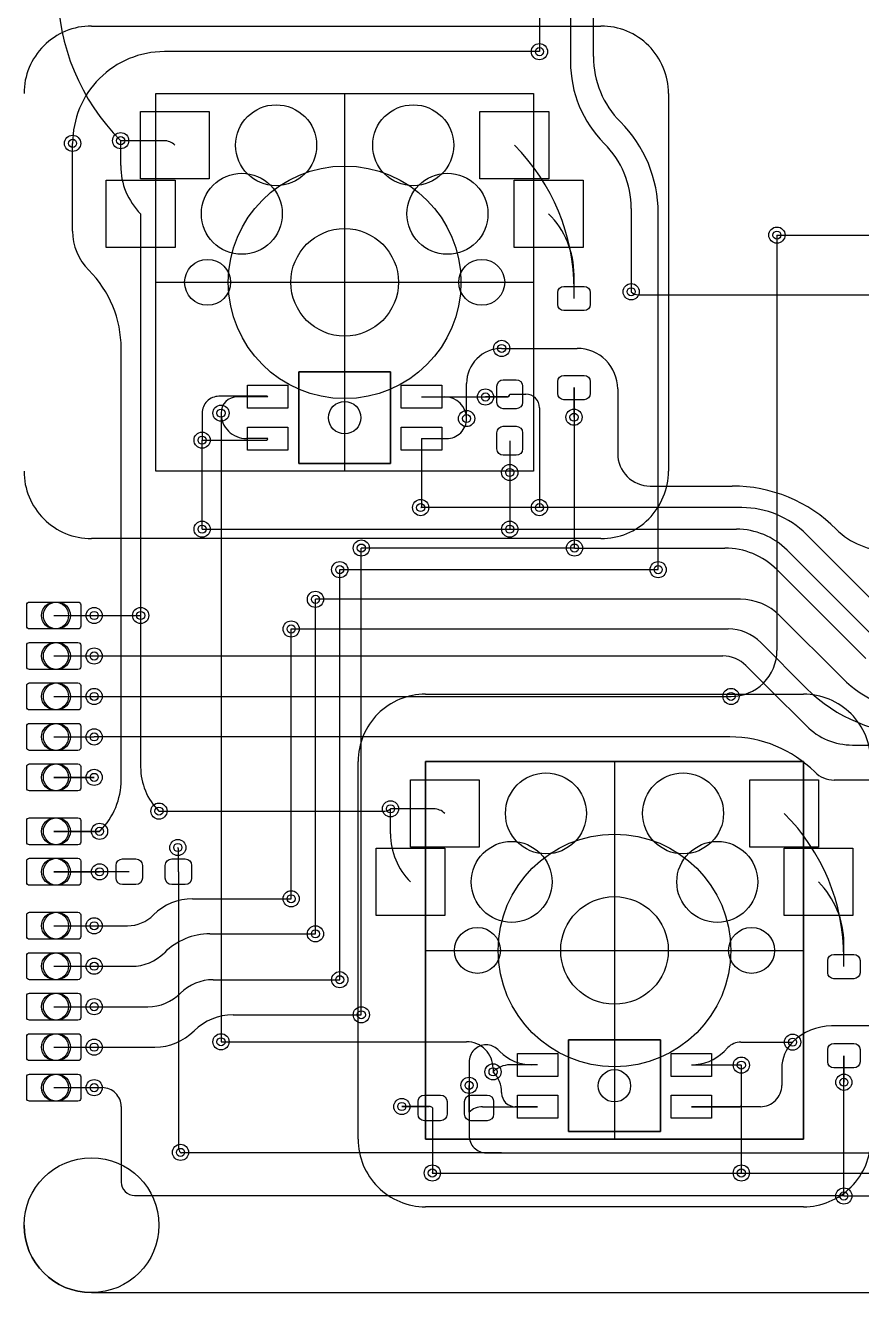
# Model space of a CAD drawing. Header units: millimetres. Extents: x -220 to 263, y -14 to 135.
# Drawn here: x 165.77 to 196.76, y 12 to 58.97 of the extents above; entities that cross this region are included whole.
import ezdxf

# ---------------------------------------------------------------- set-up
doc = ezdxf.new("R2010")
doc.units = ezdxf.units.MM
doc.layers.get('0').update_dxf_attribs({"color": 96, "lineweight": 25, "true_color": 0x008000})
for name, color, linetype, lineweight, true_color in [('livello 12', 253, 'Continuous', 25, 0xa0a0a4), ('livello 3', 18, 'Continuous', 25, 0x000000), ('livello 4', 18, 'Continuous', 25, 0x000000), ('livello 6', 18, 'Continuous', 25, 0x000000), ('livello 9', 18, 'Continuous', 25, 0x000000)]:
    doc.layers.add(name, color=color, linetype=linetype, lineweight=lineweight, true_color=true_color)

msp = doc.modelspace()

# ---------------------------------------------------------------- linework, layer by layer
at = {"flags": 128}
msp.add_lwpolyline([(168.222, 12), (260.564, 12)], dxfattribs=at)
msp.add_circle((168.222, 14.5), 2.5)
at = {"layer": 'livello 12'}
for p, q in [((170.603, 56.449), (184.603, 56.449)), ((170.603, 42.449), (170.603, 56.449)), ((184.603, 56.449), (184.603, 42.449)), ((184.603, 42.449), (170.603, 42.449)), ((194.603, 31.684), (180.603, 31.684)), ((180.603, 31.684), (180.603, 17.684)), ((194.603, 17.684), (194.603, 31.684)), ((180.603, 17.684), (194.603, 17.684))]:
    msp.add_line(p, q, dxfattribs=at)
at = {"layer": 'livello 12', "flags": 128}
msp.add_lwpolyline([(168.222, 12), (260.564, 12)], dxfattribs=at)
at = {"layer": 'livello 12'}
msp.add_arc((168.222, 14.5), 2.5, 180, 270, dxfattribs=at)
at = {"layer": 'livello 3', "color": 30, "true_color": 0xff7f00, "flags": 128}
for points in [[(168.222, 58.949, 0.414214), (165.722, 56.449)], [(189.603, 56.449, 0.414214), (187.103, 58.949)], [(165.722, 42.449, 0.414214), (168.222, 39.949)], [(187.103, 39.949, 0.414214), (189.603, 42.449)], [(180.603, 34.184, 0.414214), (178.103, 31.684)], [(197.103, 31.684, 0.414214), (194.603, 34.184)], [(178.103, 17.684, 0.414214), (180.603, 15.184)], [(194.603, 15.184, 0.414214), (197.103, 17.684)]]:
    msp.add_lwpolyline(points, format="xyb", dxfattribs=at)
for points in [[(168.222, 58.949), (182.221, 58.949)], [(173.104, 58.949), (187.103, 58.949)], [(170.603, 56.449), (184.603, 56.449)], [(170.603, 42.449), (170.603, 56.449)], [(177.604, 56.449), (177.604, 42.449)], [(184.603, 56.449), (184.603, 42.449)], [(189.603, 56.449), (189.603, 42.449)], [(170.604, 49.449), (184.603, 49.449)], [(175.904, 46.132), (179.304, 46.132)], [(175.904, 42.732), (175.904, 46.132)], [(179.304, 46.132), (175.904, 46.132)], [(175.904, 46.132), (175.904, 42.732)], [(179.304, 46.132), (179.304, 42.732)], [(179.304, 42.732), (179.304, 46.132)], [(184.603, 42.449), (170.603, 42.449)], [(179.304, 42.732), (175.904, 42.732)], [(175.904, 42.732), (179.304, 42.732)], [(182.221, 39.949), (168.222, 39.949)], [(187.103, 39.949), (173.104, 39.949)], [(180.603, 34.184), (194.603, 34.184)], [(178.103, 17.684), (178.103, 31.684)], [(180.603, 31.684), (194.603, 31.684)], [(180.603, 17.684), (180.603, 31.684)], [(187.603, 31.684), (187.603, 17.684)], [(194.603, 31.684), (194.603, 17.684)], [(180.603, 24.684), (194.602, 24.684)], [(185.903, 17.968), (185.903, 21.368)], [(185.903, 21.368), (189.303, 21.368)], [(189.303, 21.368), (185.903, 21.368)], [(185.903, 21.368), (185.903, 17.968)], [(189.303, 21.368), (189.303, 17.968)], [(189.303, 17.968), (189.303, 21.368)], [(189.303, 17.968), (185.903, 17.968)], [(185.903, 17.968), (189.303, 17.968)], [(194.603, 17.684), (180.603, 17.684)], [(194.603, 15.184), (180.603, 15.184)]]:
    msp.add_lwpolyline(points, dxfattribs=at)
at = {"layer": 'livello 3', "color": 30, "true_color": 0xff7f00}
for centre in [(177.604, 49.449), (187.603, 24.684)]:
    msp.add_circle(centre, 4.311, dxfattribs=at)
at = {"layer": 'livello 4', "color": 45, "true_color": 0xb2803a, "flags": 128}
for points in [[(184.822, 93.799), (184.822, 57.999)], [(185.972, 69.252), (185.972, 57.617)], [(186.822, 57.813), (186.822, 59.399)], [(182.619, 53.279), (182.619, 55.779), (185.169, 55.779), (185.169, 53.279), (182.619, 53.279)], [(167.522, 51.347), (167.522, 54.599)], [(169.304, 53.775), (169.304, 54.699)], [(168.769, 50.739), (168.769, 53.239), (171.319, 53.239), (171.319, 50.739), (168.769, 50.739)], [(188.222, 52.185), (188.222, 49.099)], [(170.044, 51.989), (170.044, 37.099)], [(189.222, 38.799), (189.222, 52.019)], [(193.622, 51.199), (193.622, 35.799)], [(186.479, 49.299), (186.565, 49.282), (186.638, 49.233), (186.686, 49.16), (186.704, 49.074), (186.704, 48.624), (186.686, 48.538), (186.638, 48.465), (186.565, 48.416), (186.479, 48.399), (185.729, 48.399), (185.642, 48.416), (185.569, 48.465), (185.521, 48.538), (185.504, 48.624), (185.504, 49.074), (185.521, 49.16), (185.569, 49.233), (185.642, 49.282), (185.729, 49.299), (186.479, 49.299)], [(186.104, 48.849), (186.104, 49.193)], [(169.322, 46.129), (169.322, 47.002)], [(169.322, 30.999), (169.322, 46.129)], [(174.004, 44.782), (174.004, 45.632), (175.504, 45.632), (175.504, 44.782), (174.004, 44.782)], [(179.704, 44.782), (179.704, 45.632), (181.204, 45.632), (181.204, 44.782), (179.704, 44.782)], [(182.122, 44.399), (182.122, 45.699)], [(183.959, 45.836), (184.05, 45.818), (184.127, 45.767), (184.178, 45.69), (184.197, 45.599), (184.197, 44.999), (184.178, 44.908), (184.127, 44.831), (184.05, 44.78), (183.959, 44.761), (183.484, 44.761), (183.393, 44.78), (183.316, 44.831), (183.265, 44.908), (183.247, 44.999), (183.247, 45.599), (183.265, 45.69), (183.316, 45.767), (183.393, 45.818), (183.484, 45.836), (183.959, 45.836)], [(186.479, 45.999), (186.565, 45.982), (186.638, 45.933), (186.686, 45.86), (186.704, 45.774), (186.704, 45.324), (186.686, 45.238), (186.638, 45.165), (186.565, 45.116), (186.479, 45.099), (185.729, 45.099), (185.642, 45.116), (185.569, 45.165), (185.521, 45.238), (185.504, 45.324), (185.504, 45.774), (185.521, 45.86), (185.569, 45.933), (185.642, 45.982), (185.729, 45.999), (186.479, 45.999)], [(174.737, 45.224), (172.947, 45.224)], [(174.754, 45.207), (174.737, 45.224)], [(180.454, 45.207), (181.313, 45.207)], [(183.622, 45.199), (182.822, 45.199)], [(183.722, 45.299), (184.322, 45.299)], [(186.104, 44.449), (186.104, 45.549)], [(184.822, 44.799), (184.822, 41.099)], [(172.322, 44.599), (172.322, 43.599)], [(173.022, 44.599), (173.022, 21.299)], [(186.104, 44.449), (186.104, 39.642)], [(174.004, 43.232), (174.004, 44.082), (175.504, 44.082), (175.504, 43.232), (174.004, 43.232)], [(179.704, 43.232), (179.704, 44.082), (181.204, 44.082), (181.204, 43.232), (179.704, 43.232)], [(183.959, 44.111), (184.05, 44.093), (184.127, 44.042), (184.178, 43.965), (184.197, 43.874), (184.197, 43.274), (184.178, 43.183), (184.127, 43.106), (184.05, 43.055), (183.959, 43.036), (183.484, 43.036), (183.393, 43.055), (183.316, 43.106), (183.265, 43.183), (183.247, 43.274), (183.247, 43.874), (183.265, 43.965), (183.316, 44.042), (183.393, 44.093), (183.484, 44.111), (183.959, 44.111)], [(172.322, 40.299), (172.322, 43.599)], [(174.754, 43.657), (173.963, 43.657)], [(180.454, 43.657), (180.454, 41.131)], [(183.722, 43.574), (183.722, 40.299)], [(178.222, 22.299), (178.222, 39.599)], [(177.422, 23.599), (177.422, 38.799)], [(165.822, 37.499), (165.829, 37.537), (165.851, 37.57), (165.883, 37.591), (165.922, 37.599), (167.722, 37.599), (167.76, 37.591), (167.792, 37.57), (167.814, 37.537), (167.822, 37.499), (167.822, 36.699), (167.814, 36.661), (167.792, 36.628), (167.76, 36.607), (167.722, 36.599), (165.922, 36.599), (165.883, 36.607), (165.851, 36.628), (165.829, 36.661), (165.822, 36.699), (165.822, 37.499)], [(176.522, 25.299), (176.522, 37.699)], [(166.822, 37.099), (168.322, 37.099)], [(170.044, 37.099), (170.044, 31.486)], [(175.622, 26.599), (175.622, 36.599)], [(165.822, 35.999), (165.829, 36.037), (165.851, 36.07), (165.883, 36.091), (165.922, 36.099), (167.722, 36.099), (167.76, 36.091), (167.792, 36.07), (167.814, 36.037), (167.822, 35.999), (167.822, 35.199), (167.814, 35.161), (167.792, 35.128), (167.76, 35.107), (167.722, 35.099), (165.922, 35.099), (165.883, 35.107), (165.851, 35.128), (165.829, 35.161), (165.822, 35.199), (165.822, 35.999)], [(166.822, 35.599), (168.322, 35.599)], [(165.822, 34.499), (165.829, 34.537), (165.851, 34.57), (165.883, 34.591), (165.922, 34.599), (167.722, 34.599), (167.76, 34.591), (167.792, 34.57), (167.814, 34.537), (167.822, 34.499), (167.822, 33.699), (167.814, 33.661), (167.792, 33.628), (167.76, 33.607), (167.722, 33.599), (165.922, 33.599), (165.883, 33.607), (165.851, 33.628), (165.829, 33.661), (165.822, 33.699), (165.822, 34.499)], [(166.822, 34.099), (168.322, 34.099)], [(165.822, 32.999), (165.829, 33.037), (165.851, 33.07), (165.883, 33.091), (165.922, 33.099), (167.722, 33.099), (167.76, 33.091), (167.792, 33.07), (167.814, 33.037), (167.822, 32.999), (167.822, 32.199), (167.814, 32.161), (167.792, 32.128), (167.76, 32.107), (167.722, 32.099), (165.922, 32.099), (165.883, 32.107), (165.851, 32.128), (165.829, 32.161), (165.822, 32.199), (165.822, 32.999)], [(166.822, 32.599), (168.322, 32.599)], [(165.822, 31.499), (165.829, 31.537), (165.851, 31.57), (165.883, 31.591), (165.922, 31.599), (167.722, 31.599), (167.76, 31.591), (167.792, 31.57), (167.814, 31.537), (167.822, 31.499), (167.822, 30.699), (167.814, 30.661), (167.792, 30.628), (167.76, 30.607), (167.722, 30.599), (165.922, 30.599), (165.883, 30.607), (165.851, 30.628), (165.829, 30.661), (165.822, 30.699), (165.822, 31.499)], [(166.822, 31.099), (168.322, 31.099)], [(192.618, 28.514), (192.618, 31.014), (195.168, 31.014), (195.168, 28.514), (192.618, 28.514)], [(165.822, 29.499), (165.829, 29.537), (165.851, 29.57), (165.883, 29.591), (165.922, 29.599), (167.722, 29.599), (167.76, 29.591), (167.792, 29.57), (167.814, 29.537), (167.822, 29.499), (167.822, 28.699), (167.814, 28.661), (167.792, 28.628), (167.76, 28.607), (167.722, 28.599), (165.922, 28.599), (165.883, 28.607), (165.851, 28.628), (165.829, 28.661), (165.822, 28.699), (165.822, 29.499)], [(179.303, 29.011), (179.303, 29.934)], [(168.522, 29.099), (166.822, 29.099)], [(168.522, 29.099), (168.544, 29.121)], [(171.447, 27.599), (171.447, 28.439)], [(178.768, 25.974), (178.768, 28.474), (181.318, 28.474), (181.318, 25.974), (178.768, 25.974)], [(165.822, 27.999), (165.829, 28.037), (165.851, 28.07), (165.883, 28.091), (165.922, 28.099), (167.722, 28.099), (167.76, 28.091), (167.792, 28.07), (167.814, 28.037), (167.822, 27.999), (167.822, 27.199), (167.814, 27.161), (167.792, 27.128), (167.76, 27.107), (167.722, 27.099), (165.922, 27.099), (165.883, 27.107), (165.851, 27.128), (165.829, 27.161), (165.822, 27.199), (165.822, 27.999)], [(169.134, 27.836), (169.152, 27.927), (169.204, 28.004), (169.281, 28.056), (169.372, 28.074), (169.872, 28.074), (169.962, 28.056), (170.039, 28.004), (170.091, 27.927), (170.109, 27.836), (170.109, 27.361), (170.091, 27.271), (170.039, 27.194), (169.962, 27.142), (169.872, 27.124), (169.372, 27.124), (169.281, 27.142), (169.204, 27.194), (169.152, 27.271), (169.134, 27.361), (169.134, 27.836)], [(170.959, 27.836), (170.977, 27.927), (171.029, 28.004), (171.106, 28.056), (171.197, 28.074), (171.697, 28.074), (171.787, 28.056), (171.864, 28.004), (171.916, 27.927), (171.934, 27.836), (171.934, 27.361), (171.916, 27.271), (171.864, 27.194), (171.787, 27.142), (171.697, 27.124), (171.197, 27.124), (171.106, 27.142), (171.029, 27.194), (170.977, 27.271), (170.959, 27.361), (170.959, 27.836)], [(166.822, 27.599), (168.522, 27.599)], [(169.622, 27.599), (168.522, 27.599)], [(171.447, 27.599), (171.447, 17.38)], [(165.822, 25.999), (165.829, 26.037), (165.851, 26.07), (165.883, 26.091), (165.922, 26.099), (167.722, 26.099), (167.76, 26.091), (167.792, 26.07), (167.814, 26.037), (167.822, 25.999), (167.822, 25.199), (167.814, 25.161), (167.792, 25.128), (167.76, 25.107), (167.722, 25.099), (165.922, 25.099), (165.883, 25.107), (165.851, 25.128), (165.829, 25.161), (165.822, 25.199), (165.822, 25.999)], [(166.822, 25.599), (168.322, 25.599)], [(165.822, 24.499), (165.829, 24.537), (165.851, 24.57), (165.883, 24.591), (165.922, 24.599), (167.722, 24.599), (167.76, 24.591), (167.792, 24.57), (167.814, 24.537), (167.822, 24.499), (167.822, 23.699), (167.814, 23.661), (167.792, 23.628), (167.76, 23.607), (167.722, 23.599), (165.922, 23.599), (165.883, 23.607), (165.851, 23.628), (165.829, 23.661), (165.822, 23.699), (165.822, 24.499)], [(196.478, 24.534), (196.564, 24.517), (196.637, 24.468), (196.685, 24.395), (196.703, 24.309), (196.703, 23.859), (196.685, 23.773), (196.637, 23.7), (196.564, 23.651), (196.478, 23.634), (195.728, 23.634), (195.641, 23.651), (195.568, 23.7), (195.52, 23.773), (195.503, 23.859), (195.503, 24.309), (195.52, 24.395), (195.568, 24.468), (195.641, 24.517), (195.728, 24.534), (196.478, 24.534)], [(196.103, 24.084), (196.103, 24.429)], [(166.822, 24.099), (168.322, 24.099)], [(165.822, 22.999), (165.829, 23.037), (165.851, 23.07), (165.883, 23.091), (165.922, 23.099), (167.722, 23.099), (167.76, 23.091), (167.792, 23.07), (167.814, 23.037), (167.822, 22.999), (167.822, 22.199), (167.814, 22.161), (167.792, 22.128), (167.76, 22.107), (167.722, 22.099), (165.922, 22.099), (165.883, 22.107), (165.851, 22.128), (165.829, 22.161), (165.822, 22.199), (165.822, 22.999)], [(166.822, 22.599), (168.322, 22.599)], [(165.822, 21.499), (165.829, 21.537), (165.851, 21.57), (165.883, 21.591), (165.922, 21.599), (167.722, 21.599), (167.76, 21.591), (167.792, 21.57), (167.814, 21.537), (167.822, 21.499), (167.822, 20.699), (167.814, 20.661), (167.792, 20.628), (167.76, 20.607), (167.722, 20.599), (165.922, 20.599), (165.883, 20.607), (165.851, 20.628), (165.829, 20.661), (165.822, 20.699), (165.822, 21.499)], [(192.285, 21.284), (194.203, 21.284)], [(196.478, 21.234), (196.564, 21.217), (196.637, 21.168), (196.685, 21.095), (196.703, 21.009), (196.703, 20.559), (196.685, 20.473), (196.637, 20.4), (196.564, 20.351), (196.478, 20.334), (195.728, 20.334), (195.641, 20.351), (195.568, 20.4), (195.52, 20.473), (195.503, 20.559), (195.503, 21.009), (195.52, 21.095), (195.568, 21.168), (195.641, 21.217), (195.728, 21.234), (196.478, 21.234)], [(166.822, 21.099), (168.322, 21.099)], [(183.353, 20.934), (183.279, 21.007)], [(185.503, 20.868), (185.503, 20.018), (184.003, 20.018), (184.003, 20.868), (185.503, 20.868)], [(191.203, 20.868), (191.203, 20.018), (189.703, 20.018), (189.703, 20.868), (191.203, 20.868)], [(191.662, 20.944), (191.803, 21.084)], [(196.103, 19.799), (196.103, 20.784)], [(182.215, 20.547), (182.215, 19.684)], [(184.753, 20.443), (184.539, 20.443)], [(192.303, 20.434), (192.303, 18.934)], [(165.822, 19.999), (165.829, 20.037), (165.851, 20.07), (165.883, 20.091), (165.922, 20.099), (167.722, 20.099), (167.76, 20.091), (167.792, 20.07), (167.814, 20.037), (167.822, 19.999), (167.822, 19.199), (167.814, 19.161), (167.792, 19.128), (167.76, 19.107), (167.722, 19.099), (165.922, 19.099), (165.883, 19.107), (165.851, 19.128), (165.829, 19.161), (165.822, 19.199), (165.822, 19.999)], [(196.103, 15.584), (196.103, 19.799)], [(166.822, 19.599), (168.322, 19.599)], [(181.397, 18.611), (181.378, 18.521), (181.327, 18.444), (181.25, 18.392), (181.159, 18.374), (180.559, 18.374), (180.468, 18.392), (180.391, 18.444), (180.34, 18.521), (180.322, 18.611), (180.322, 19.086), (180.34, 19.177), (180.391, 19.254), (180.468, 19.306), (180.559, 19.324), (181.159, 19.324), (181.25, 19.306), (181.327, 19.254), (181.378, 19.177), (181.397, 19.086), (181.397, 18.611)], [(183.122, 18.611), (183.103, 18.521), (183.052, 18.444), (182.975, 18.392), (182.884, 18.374), (182.284, 18.374), (182.193, 18.392), (182.116, 18.444), (182.065, 18.521), (182.047, 18.611), (182.047, 19.086), (182.065, 19.177), (182.116, 19.254), (182.193, 19.306), (182.284, 19.324), (182.884, 19.324), (182.975, 19.306), (183.052, 19.254), (183.103, 19.177), (183.122, 19.086), (183.122, 18.611)], [(182.215, 19.684), (182.215, 18.684)], [(183.422, 19.414), (183.422, 19.399)], [(185.503, 19.318), (185.503, 18.468), (184.003, 18.468), (184.003, 19.318), (185.503, 19.318)], [(191.203, 19.318), (191.203, 18.468), (189.703, 18.468), (189.703, 19.318), (191.203, 19.318)], [(180.738, 18.899), (179.722, 18.899)], [(180.859, 18.849), (180.859, 16.45)], [(184.753, 18.893), (183.928, 18.893)], [(190.453, 18.893), (192.261, 18.893)], [(192.303, 18.934), (192.303, 16.434)]]:
    msp.add_lwpolyline(points, dxfattribs=at)
for points in [[(166.972, 60.329, 0.198912), (169.304, 54.699)], [(186.822, 57.813, 0.198912), (187.822, 55.399)], [(185.972, 57.617, 0.198913), (187.222, 54.599)], [(189.222, 52.019, 0.198912), (187.822, 55.399)], [(186.104, 49.193, 0.198912), (183.894, 54.529)], [(188.222, 52.185, 0.198912), (187.222, 54.599)], [(169.304, 53.775, 0.198912), (170.044, 51.989)], [(167.522, 51.347, 0.198912), (168.122, 49.899)], [(169.322, 47.002, 0.198913), (168.122, 49.899)], [(183.422, 46.999, 0.414214), (182.122, 45.699)], [(172.947, 45.224, 0.414214), (172.322, 44.599)], [(182.122, 44.399, 0.414141), (181.313, 45.207)], [(183.622, 45.199, 0.414214), (183.722, 45.299)], [(184.822, 44.799, 0.414214), (184.322, 45.299)], [(173.022, 44.599, 0.414245), (173.963, 43.657)], [(180.422, 41.099, 0.414214), (180.454, 41.131)], [(186.104, 39.642, 0.198944), (186.122, 39.599)], [(191.922, 34.099, 0.414214), (193.622, 35.799)], [(170.044, 31.486, 0.198912), (170.722, 29.849)], [(168.544, 29.121, 0.198913), (169.322, 30.999)], [(196.103, 24.429, 0.198912), (193.893, 29.764)], [(179.303, 29.011, 0.198912), (180.043, 27.224)], [(171.447, 28.439, 0.198936), (171.422, 28.499)], [(182.853, 21.184, 0.414214), (182.215, 20.547)], [(183.279, 21.007, 0.198946), (182.853, 21.184)], [(192.285, 21.284, 0.19891), (191.803, 21.084)], [(183.353, 20.934, 0.198926), (184.539, 20.443)], [(190.453, 20.443, 0.198912), (191.662, 20.944)], [(183.422, 19.414, 0.198911), (183.103, 20.184)], [(183.422, 19.399, 0.414214), (183.928, 18.893)], [(180.859, 18.849, 0.19891), (180.738, 18.899)], [(192.261, 18.893, 0.414214), (192.303, 18.934)], [(171.447, 17.38, 0.198918), (171.522, 17.199)], [(180.853, 16.434, 0.198928), (180.859, 16.45)]]:
    msp.add_lwpolyline(points, format="xyb", dxfattribs=at)
at = {"layer": 'livello 4', "color": 250, "true_color": 0x2f2d31, "flags": 128}
for points in [[(175.904, 46.132), (179.304, 46.132)], [(175.904, 42.732), (175.904, 46.132)], [(179.304, 46.132), (175.904, 46.132)], [(175.904, 46.132), (175.904, 42.732)], [(179.304, 46.132), (179.304, 42.732)], [(179.304, 42.732), (179.304, 46.132)], [(179.304, 42.732), (175.904, 42.732)], [(175.904, 42.732), (179.304, 42.732)], [(185.903, 17.968), (185.903, 21.368)], [(185.903, 21.368), (189.303, 21.368)], [(189.303, 21.368), (185.903, 21.368)], [(185.903, 21.368), (185.903, 17.968)], [(189.303, 21.368), (189.303, 17.968)], [(189.303, 17.968), (189.303, 21.368)], [(189.303, 17.968), (185.903, 17.968)], [(185.903, 17.968), (189.303, 17.968)]]:
    msp.add_lwpolyline(points, dxfattribs=at)
at = {"layer": 'livello 4', "color": 250, "true_color": 0x121212}
for centre in [(184.822, 57.999), (169.304, 54.699), (167.522, 54.599), (193.622, 51.199), (188.222, 49.099), (183.422, 46.999), (182.822, 45.199), (173.022, 44.599), (182.122, 44.399), (186.104, 44.449), (172.322, 43.599), (183.722, 42.399), (180.422, 41.099), (184.822, 41.099), (172.322, 40.299), (183.722, 40.299), (178.222, 39.599), (186.122, 39.599), (177.422, 38.799), (189.222, 38.799), (176.522, 37.699), (168.322, 37.099), (170.044, 37.099), (175.622, 36.599), (168.322, 35.599), (168.322, 34.099), (191.922, 34.099), (168.322, 32.599), (168.322, 31.099), (170.722, 29.849), (179.303, 29.934), (168.522, 29.099), (171.422, 28.499), (168.522, 27.599), (175.622, 26.599), (168.322, 25.599), (176.522, 25.299), (168.322, 24.099), (177.422, 23.599), (168.322, 22.599), (178.222, 22.299), (168.322, 21.099), (173.022, 21.299), (194.203, 21.284), (192.303, 20.434), (183.103, 20.184), (168.322, 19.599), (182.215, 19.684), (196.103, 19.799), (179.722, 18.899), (171.522, 17.199), (180.853, 16.434), (192.303, 16.434), (196.103, 15.584)]:
    msp.add_circle(centre, 0.3, dxfattribs=at)
at = {"layer": 'livello 4', "color": 18, "true_color": 0x000000}
for centre, radius in [((184.822, 57.999), 0.15), ((175.064, 54.529), 1.5), ((180.144, 54.529), 1.5), ((167.522, 54.599), 0.15), ((169.304, 54.699), 0.15), ((173.794, 51.989), 1.5), ((181.414, 51.989), 1.5), ((177.604, 49.449), 1.994), ((177.604, 49.449), 1.994), ((193.622, 51.199), 0.15), ((172.524, 49.449), 0.851), ((172.524, 49.449), 0.851), ((182.684, 49.449), 0.851), ((182.684, 49.449), 0.851), ((188.222, 49.099), 0.15), ((183.422, 46.999), 0.15), ((182.822, 45.199), 0.15), ((173.022, 44.599), 0.15), ((182.122, 44.399), 0.15), ((186.104, 44.449), 0.15), ((172.322, 43.599), 0.15), ((183.722, 42.399), 0.15), ((180.422, 41.099), 0.15), ((184.822, 41.099), 0.15), ((172.322, 40.299), 0.15), ((183.722, 40.299), 0.15), ((178.222, 39.599), 0.15), ((186.122, 39.599), 0.15), ((177.422, 38.799), 0.15), ((189.222, 38.799), 0.15), ((176.522, 37.699), 0.15), ((168.322, 37.099), 0.15), ((170.044, 37.099), 0.15), ((175.622, 36.599), 0.15), ((168.322, 35.599), 0.15), ((168.322, 34.099), 0.15), ((191.922, 34.099), 0.15), ((168.322, 32.599), 0.15), ((168.322, 31.099), 0.15), ((185.063, 29.764), 1.5), ((190.143, 29.764), 1.5), ((179.303, 29.934), 0.15), ((170.722, 29.849), 0.15), ((168.522, 29.099), 0.15), ((183.793, 27.224), 1.5), ((191.413, 27.224), 1.5), ((171.422, 28.499), 0.15), ((168.522, 27.599), 0.15), ((175.622, 26.599), 0.15), ((187.603, 24.684), 1.994), ((187.603, 24.684), 1.994), ((168.322, 25.599), 0.15), ((176.522, 25.299), 0.15), ((182.523, 24.684), 0.851), ((182.523, 24.684), 0.851), ((192.683, 24.684), 0.851), ((192.683, 24.684), 0.851), ((168.322, 24.099), 0.15), ((177.422, 23.599), 0.15), ((168.322, 22.599), 0.15), ((178.222, 22.299), 0.15), ((168.322, 21.099), 0.15), ((173.022, 21.299), 0.15), ((194.203, 21.284), 0.15), ((183.103, 20.184), 0.15), ((192.303, 20.434), 0.15), ((168.322, 19.599), 0.15), ((182.215, 19.684), 0.15), ((196.103, 19.799), 0.15), ((179.722, 18.899), 0.15), ((171.522, 17.199), 0.15), ((180.853, 16.434), 0.15), ((192.303, 16.434), 0.15), ((196.103, 15.584), 0.15)]:
    msp.add_circle(centre, radius, dxfattribs=at)
at = {"layer": 'livello 4', "color": 45, "true_color": 0xb2803a}
for centre in [(177.604, 44.432), (187.603, 19.668)]:
    msp.add_circle(centre, 0.599, dxfattribs=at)
at = {"layer": 'livello 6', "color": 133, "true_color": 0x37cbcb, "flags": 128}
for points in [[(170.922, 57.999, 0.414214), (167.522, 54.599)], [(171.314, 54.529, 0.198855), (170.903, 54.699)], [(186.104, 49.719, 0.198905), (185.164, 51.989)], [(188.222, 49.099, 0.198973), (188.499, 48.984)], [(187.722, 45.499, 0.414214), (186.222, 46.999)], [(173.63, 45.207, 0.414165), (173.022, 44.599)], [(183.63, 45.207, 0.413894), (183.722, 45.299)], [(181.38, 43.657, 0.414214), (182.122, 44.399)], [(174.711, 43.597, 0.288054), (174.754, 43.657)], [(187.722, 43.099, 0.414214), (188.922, 41.899)], [(195.822, 40.299, 0.198912), (191.959, 41.899)], [(194.712, 40.109, 0.198915), (192.322, 41.099)], [(193.999, 39.521, 0.198921), (192.122, 40.299)], [(195.822, 40.299, 0.198913), (197.768, 39.493)], [(193.622, 38.799, 0.198913), (191.69, 39.599)], [(193.722, 37.099, 0.198912), (192.273, 37.699)], [(193.022, 36.099, 0.198912), (191.814, 36.599)], [(192.475, 35.245, 0.198928), (191.622, 35.599)], [(196.049, 34.772, 0.198912), (199.122, 33.499)], [(194.724, 34.396, 0.198916), (198.822, 32.699)], [(194.714, 33.006, 0.198913), (196.422, 32.299)], [(195.022, 31.299, 0.198913), (191.883, 32.599)], [(195.022, 31.299, 0.198914), (195.746, 30.999)], [(179.097, 29.849, 0.198972), (179.303, 29.934)], [(181.313, 29.764, 0.198855), (180.902, 29.934)], [(171.447, 28.439, 0.198936), (171.422, 28.499)], [(196.103, 24.955, 0.198905), (195.163, 27.224)], [(171.97, 26.599, 0.198912), (170.522, 25.999)], [(169.556, 25.599, 0.198913), (170.522, 25.999)], [(172.611, 25.299, 0.198902), (170.922, 24.599)], [(169.714, 24.099, 0.198912), (170.922, 24.599)], [(172.729, 23.599, 0.198912), (171.522, 23.099)], [(170.314, 22.599, 0.198912), (171.522, 23.099)], [(173.47, 22.299, 0.198912), (172.022, 21.699)], [(170.573, 21.099, 0.198912), (172.022, 21.699)], [(195.651, 21.884, 0.198912), (194.203, 21.284)], [(183.103, 20.318, 0.414214), (182.122, 21.299)], [(194.203, 21.284, 0.198913), (193.803, 20.318)], [(183.727, 20.443, 0.198926), (183.103, 20.184)], [(192.303, 20.434, 0.407457), (192.294, 20.443)], [(169.322, 18.899, 0.414214), (168.622, 19.599)], [(193.011, 18.893, 0.414214), (193.803, 19.684)], [(180.859, 18.849, 0.19891), (180.738, 18.899)], [(182.718, 18.893, 0.19893), (182.215, 18.684)], [(182.215, 17.822, 0.41426), (182.853, 17.184)], [(171.522, 17.199, 0.199062), (171.557, 17.184)], [(169.322, 16.099, 0.414214), (169.822, 15.599)], [(196.103, 15.584, 0.414214), (196.088, 15.599)]]:
    msp.add_lwpolyline(points, format="xyb", dxfattribs=at)
for points in [[(184.822, 57.999), (170.922, 57.999)], [(172.589, 55.779), (172.589, 53.279), (170.039, 53.279), (170.039, 55.779), (172.589, 55.779)], [(170.903, 54.699), (169.304, 54.699)], [(186.439, 53.239), (186.439, 50.739), (183.889, 50.739), (183.889, 53.239), (186.439, 53.239)], [(193.622, 51.199), (213.573, 51.199)], [(186.104, 48.849), (186.104, 49.719)], [(186.479, 49.299), (186.565, 49.282), (186.638, 49.233), (186.686, 49.16), (186.704, 49.074), (186.704, 48.624), (186.686, 48.538), (186.638, 48.465), (186.565, 48.416), (186.479, 48.399), (185.729, 48.399), (185.642, 48.416), (185.569, 48.465), (185.521, 48.538), (185.504, 48.624), (185.504, 49.074), (185.521, 49.16), (185.569, 49.233), (185.642, 49.282), (185.729, 49.299), (186.479, 49.299)], [(188.499, 48.984), (198.353, 48.984)], [(183.422, 46.999), (186.222, 46.999)], [(174.004, 44.782), (174.004, 45.632), (175.504, 45.632), (175.504, 44.782), (174.004, 44.782)], [(179.704, 44.782), (179.704, 45.632), (181.204, 45.632), (181.204, 44.782), (179.704, 44.782)], [(183.959, 45.836), (184.05, 45.818), (184.127, 45.767), (184.178, 45.69), (184.197, 45.599), (184.197, 44.999), (184.178, 44.908), (184.127, 44.831), (184.05, 44.78), (183.959, 44.761), (183.484, 44.761), (183.393, 44.78), (183.316, 44.831), (183.265, 44.908), (183.247, 44.999), (183.247, 45.599), (183.265, 45.69), (183.316, 45.767), (183.393, 45.818), (183.484, 45.836), (183.959, 45.836)], [(186.479, 45.999), (186.565, 45.982), (186.638, 45.933), (186.686, 45.86), (186.704, 45.774), (186.704, 45.324), (186.686, 45.238), (186.638, 45.165), (186.565, 45.116), (186.479, 45.099), (185.729, 45.099), (185.642, 45.116), (185.569, 45.165), (185.521, 45.238), (185.504, 45.324), (185.504, 45.774), (185.521, 45.86), (185.569, 45.933), (185.642, 45.982), (185.729, 45.999), (186.479, 45.999)], [(174.754, 45.207), (173.63, 45.207)], [(180.454, 45.207), (183.63, 45.207)], [(186.104, 45.549), (186.104, 44.449)], [(187.722, 45.499), (187.722, 43.099)], [(174.004, 43.232), (174.004, 44.082), (175.504, 44.082), (175.504, 43.232), (174.004, 43.232)], [(179.704, 43.232), (179.704, 44.082), (181.204, 44.082), (181.204, 43.232), (179.704, 43.232)], [(183.959, 44.111), (184.05, 44.093), (184.127, 44.042), (184.178, 43.965), (184.197, 43.874), (184.197, 43.274), (184.178, 43.183), (184.127, 43.106), (184.05, 43.055), (183.959, 43.036), (183.484, 43.036), (183.393, 43.055), (183.316, 43.106), (183.265, 43.183), (183.247, 43.274), (183.247, 43.874), (183.265, 43.965), (183.316, 44.042), (183.393, 44.093), (183.484, 44.111), (183.959, 44.111)], [(172.322, 43.599), (172.323, 43.597)], [(172.323, 43.597), (174.711, 43.597)], [(180.454, 43.657), (181.38, 43.657)], [(183.722, 43.574), (183.722, 42.399)], [(188.922, 41.899), (191.959, 41.899)], [(192.322, 41.099), (180.422, 41.099)], [(172.322, 40.299), (192.122, 40.299)], [(198.022, 36.799), (194.711, 40.109)], [(186.122, 39.599), (178.222, 39.599)], [(186.122, 39.599), (191.69, 39.599)], [(193.999, 39.521), (197.422, 36.099)], [(177.422, 38.799), (189.222, 38.799)], [(193.622, 38.799), (196.919, 35.501)], [(165.822, 37.499), (165.829, 37.537), (165.851, 37.57), (165.883, 37.591), (165.922, 37.599), (167.722, 37.599), (167.76, 37.591), (167.792, 37.57), (167.814, 37.537), (167.822, 37.499), (167.822, 36.699), (167.814, 36.661), (167.792, 36.628), (167.76, 36.607), (167.722, 36.599), (165.922, 36.599), (165.883, 36.607), (165.851, 36.628), (165.829, 36.661), (165.822, 36.699), (165.822, 37.499)], [(192.273, 37.699), (176.522, 37.699)], [(166.822, 37.099), (168.322, 37.099)], [(168.322, 37.099), (170.044, 37.099)], [(196.049, 34.772), (193.722, 37.099)], [(175.622, 36.599), (191.814, 36.599)], [(165.822, 35.999), (165.829, 36.037), (165.851, 36.07), (165.883, 36.091), (165.922, 36.099), (167.722, 36.099), (167.76, 36.091), (167.792, 36.07), (167.814, 36.037), (167.822, 35.999), (167.822, 35.199), (167.814, 35.161), (167.792, 35.128), (167.76, 35.107), (167.722, 35.099), (165.922, 35.099), (165.883, 35.107), (165.851, 35.128), (165.829, 35.161), (165.822, 35.199), (165.822, 35.999)], [(193.022, 36.099), (194.724, 34.396)], [(166.822, 35.599), (168.322, 35.599)], [(168.322, 35.599), (191.622, 35.599)], [(192.475, 35.245), (193.322, 34.399)], [(165.822, 34.499), (165.829, 34.537), (165.851, 34.57), (165.883, 34.591), (165.922, 34.599), (167.722, 34.599), (167.76, 34.591), (167.792, 34.57), (167.814, 34.537), (167.822, 34.499), (167.822, 33.699), (167.814, 33.661), (167.792, 33.628), (167.76, 33.607), (167.722, 33.599), (165.922, 33.599), (165.883, 33.607), (165.851, 33.628), (165.829, 33.661), (165.822, 33.699), (165.822, 34.499)], [(193.322, 34.399), (194.714, 33.006)], [(166.822, 34.099), (168.322, 34.099)], [(168.322, 34.099), (191.922, 34.099)], [(165.822, 32.999), (165.829, 33.037), (165.851, 33.07), (165.883, 33.091), (165.922, 33.099), (167.722, 33.099), (167.76, 33.091), (167.792, 33.07), (167.814, 33.037), (167.822, 32.999), (167.822, 32.199), (167.814, 32.161), (167.792, 32.128), (167.76, 32.107), (167.722, 32.099), (165.922, 32.099), (165.883, 32.107), (165.851, 32.128), (165.829, 32.161), (165.822, 32.199), (165.822, 32.999)], [(166.822, 32.599), (168.322, 32.599)], [(191.883, 32.599), (168.322, 32.599)], [(196.422, 32.299), (197.122, 32.299)], [(165.822, 31.499), (165.829, 31.537), (165.851, 31.57), (165.883, 31.591), (165.922, 31.599), (167.722, 31.599), (167.76, 31.591), (167.792, 31.57), (167.814, 31.537), (167.822, 31.499), (167.822, 30.699), (167.814, 30.661), (167.792, 30.628), (167.76, 30.607), (167.722, 30.599), (165.922, 30.599), (165.883, 30.607), (165.851, 30.628), (165.829, 30.661), (165.822, 30.699), (165.822, 31.499)], [(168.322, 31.099), (166.822, 31.099)], [(182.588, 31.014), (182.588, 28.514), (180.038, 28.514), (180.038, 31.014), (182.588, 31.014)], [(197.539, 30.999), (195.746, 30.999)], [(165.822, 29.499), (165.829, 29.537), (165.851, 29.57), (165.883, 29.591), (165.922, 29.599), (167.722, 29.599), (167.76, 29.591), (167.792, 29.57), (167.814, 29.537), (167.822, 29.499), (167.822, 28.699), (167.814, 28.661), (167.792, 28.628), (167.76, 28.607), (167.722, 28.599), (165.922, 28.599), (165.883, 28.607), (165.851, 28.628), (165.829, 28.661), (165.822, 28.699), (165.822, 29.499)], [(170.722, 29.849), (179.097, 29.849)], [(180.902, 29.934), (179.303, 29.934)], [(166.822, 29.099), (168.522, 29.099)], [(171.447, 27.599), (171.447, 28.439)], [(196.438, 28.474), (196.438, 25.974), (193.888, 25.974), (193.888, 28.474), (196.438, 28.474)], [(165.822, 27.999), (165.829, 28.037), (165.851, 28.07), (165.883, 28.091), (165.922, 28.099), (167.722, 28.099), (167.76, 28.091), (167.792, 28.07), (167.814, 28.037), (167.822, 27.999), (167.822, 27.199), (167.814, 27.161), (167.792, 27.128), (167.76, 27.107), (167.722, 27.099), (165.922, 27.099), (165.883, 27.107), (165.851, 27.128), (165.829, 27.161), (165.822, 27.199), (165.822, 27.999)], [(169.134, 27.836), (169.152, 27.927), (169.204, 28.004), (169.281, 28.056), (169.372, 28.074), (169.872, 28.074), (169.962, 28.056), (170.039, 28.004), (170.091, 27.927), (170.109, 27.836), (170.109, 27.361), (170.091, 27.271), (170.039, 27.194), (169.962, 27.142), (169.872, 27.124), (169.372, 27.124), (169.281, 27.142), (169.204, 27.194), (169.152, 27.271), (169.134, 27.361), (169.134, 27.836)], [(170.959, 27.836), (170.977, 27.927), (171.029, 28.004), (171.106, 28.056), (171.197, 28.074), (171.697, 28.074), (171.787, 28.056), (171.864, 28.004), (171.916, 27.927), (171.934, 27.836), (171.934, 27.361), (171.916, 27.271), (171.864, 27.194), (171.787, 27.142), (171.697, 27.124), (171.197, 27.124), (171.106, 27.142), (171.029, 27.194), (170.977, 27.271), (170.959, 27.361), (170.959, 27.836)], [(169.622, 27.599), (166.822, 27.599)], [(171.97, 26.599), (175.622, 26.599)], [(165.822, 25.999), (165.829, 26.037), (165.851, 26.07), (165.883, 26.091), (165.922, 26.099), (167.722, 26.099), (167.76, 26.091), (167.792, 26.07), (167.814, 26.037), (167.822, 25.999), (167.822, 25.199), (167.814, 25.161), (167.792, 25.128), (167.76, 25.107), (167.722, 25.099), (165.922, 25.099), (165.883, 25.107), (165.851, 25.128), (165.829, 25.161), (165.822, 25.199), (165.822, 25.999)], [(166.822, 25.599), (169.556, 25.599)], [(172.611, 25.299), (176.522, 25.299)], [(196.103, 24.084), (196.103, 24.955)], [(165.822, 24.499), (165.829, 24.537), (165.851, 24.57), (165.883, 24.591), (165.922, 24.599), (167.722, 24.599), (167.76, 24.591), (167.792, 24.57), (167.814, 24.537), (167.822, 24.499), (167.822, 23.699), (167.814, 23.661), (167.792, 23.628), (167.76, 23.607), (167.722, 23.599), (165.922, 23.599), (165.883, 23.607), (165.851, 23.628), (165.829, 23.661), (165.822, 23.699), (165.822, 24.499)], [(196.478, 24.534), (196.564, 24.517), (196.637, 24.468), (196.685, 24.395), (196.703, 24.309), (196.703, 23.859), (196.685, 23.773), (196.637, 23.7), (196.564, 23.651), (196.478, 23.634), (195.728, 23.634), (195.641, 23.651), (195.568, 23.7), (195.52, 23.773), (195.503, 23.859), (195.503, 24.309), (195.52, 24.395), (195.568, 24.468), (195.641, 24.517), (195.728, 24.534), (196.478, 24.534)], [(166.822, 24.099), (169.714, 24.099)], [(172.729, 23.599), (177.422, 23.599)], [(165.822, 22.999), (165.829, 23.037), (165.851, 23.07), (165.883, 23.091), (165.922, 23.099), (167.722, 23.099), (167.76, 23.091), (167.792, 23.07), (167.814, 23.037), (167.822, 22.999), (167.822, 22.199), (167.814, 22.161), (167.792, 22.128), (167.76, 22.107), (167.722, 22.099), (165.922, 22.099), (165.883, 22.107), (165.851, 22.128), (165.829, 22.161), (165.822, 22.199), (165.822, 22.999)], [(166.822, 22.599), (168.322, 22.599)], [(168.322, 22.599), (170.314, 22.599)], [(173.47, 22.299), (178.222, 22.299)], [(197.788, 21.884), (195.651, 21.884)], [(165.822, 21.499), (165.829, 21.537), (165.851, 21.57), (165.883, 21.591), (165.922, 21.599), (167.722, 21.599), (167.76, 21.591), (167.792, 21.57), (167.814, 21.537), (167.822, 21.499), (167.822, 20.699), (167.814, 20.661), (167.792, 20.628), (167.76, 20.607), (167.722, 20.599), (165.922, 20.599), (165.883, 20.607), (165.851, 20.628), (165.829, 20.661), (165.822, 20.699), (165.822, 21.499)], [(173.022, 21.299), (182.122, 21.299)], [(196.478, 21.234), (196.564, 21.217), (196.637, 21.168), (196.685, 21.095), (196.703, 21.009), (196.703, 20.559), (196.685, 20.473), (196.637, 20.4), (196.564, 20.351), (196.478, 20.334), (195.728, 20.334), (195.641, 20.351), (195.568, 20.4), (195.52, 20.473), (195.503, 20.559), (195.503, 21.009), (195.52, 21.095), (195.568, 21.168), (195.641, 21.217), (195.728, 21.234), (196.478, 21.234)], [(166.822, 21.099), (168.322, 21.099)], [(168.322, 21.099), (170.573, 21.099)], [(185.503, 20.868), (185.503, 20.018), (184.003, 20.018), (184.003, 20.868), (185.503, 20.868)], [(191.203, 20.868), (191.203, 20.018), (189.703, 20.018), (189.703, 20.868), (191.203, 20.868)], [(196.103, 20.784), (196.103, 19.799)], [(183.103, 20.318), (183.103, 20.184)], [(184.753, 20.443), (183.727, 20.443)], [(190.453, 20.443), (192.294, 20.443)], [(193.803, 20.318), (193.803, 19.684)], [(165.822, 19.999), (165.829, 20.037), (165.851, 20.07), (165.883, 20.091), (165.922, 20.099), (167.722, 20.099), (167.76, 20.091), (167.792, 20.07), (167.814, 20.037), (167.822, 19.999), (167.822, 19.199), (167.814, 19.161), (167.792, 19.128), (167.76, 19.107), (167.722, 19.099), (165.922, 19.099), (165.883, 19.107), (165.851, 19.128), (165.829, 19.161), (165.822, 19.199), (165.822, 19.999)], [(166.822, 19.599), (168.622, 19.599)], [(181.397, 18.611), (181.378, 18.521), (181.327, 18.444), (181.25, 18.392), (181.159, 18.374), (180.559, 18.374), (180.468, 18.392), (180.391, 18.444), (180.34, 18.521), (180.322, 18.611), (180.322, 19.086), (180.34, 19.177), (180.391, 19.254), (180.468, 19.306), (180.559, 19.324), (181.159, 19.324), (181.25, 19.306), (181.327, 19.254), (181.378, 19.177), (181.397, 19.086), (181.397, 18.611)], [(183.122, 18.611), (183.103, 18.521), (183.052, 18.444), (182.975, 18.392), (182.884, 18.374), (182.284, 18.374), (182.193, 18.392), (182.116, 18.444), (182.065, 18.521), (182.047, 18.611), (182.047, 19.086), (182.065, 19.177), (182.116, 19.254), (182.193, 19.306), (182.284, 19.324), (182.884, 19.324), (182.975, 19.306), (183.052, 19.254), (183.103, 19.177), (183.122, 19.086), (183.122, 18.611)], [(182.215, 18.684), (182.215, 19.684)], [(185.503, 19.318), (185.503, 18.468), (184.003, 18.468), (184.003, 19.318), (185.503, 19.318)], [(191.203, 19.318), (191.203, 18.468), (189.703, 18.468), (189.703, 19.318), (191.203, 19.318)], [(169.322, 18.899), (169.322, 16.099)], [(179.722, 18.899), (180.738, 18.899)], [(182.718, 18.893), (184.753, 18.893)], [(193.011, 18.893), (190.453, 18.893)], [(182.215, 18.684), (182.215, 17.822)], [(183.422, 17.184), (171.557, 17.184)], [(182.853, 17.184), (183.422, 17.184)], [(183.422, 17.184), (201.603, 17.184)], [(180.853, 16.434), (218.922, 16.434)], [(169.822, 15.599), (196.088, 15.599)], [(196.103, 15.584), (234.222, 15.584)]]:
    msp.add_lwpolyline(points, dxfattribs=at)
at = {"layer": 'livello 6', "color": 250, "true_color": 0x2f2d31, "flags": 128}
for points in [[(175.904, 46.132), (179.304, 46.132)], [(175.904, 42.732), (175.904, 46.132)], [(179.304, 46.132), (175.904, 46.132)], [(175.904, 46.132), (175.904, 42.732)], [(179.304, 46.132), (179.304, 42.732)], [(179.304, 42.732), (179.304, 46.132)], [(179.304, 42.732), (175.904, 42.732)], [(175.904, 42.732), (179.304, 42.732)], [(185.903, 17.968), (185.903, 21.368)], [(185.903, 21.368), (189.303, 21.368)], [(189.303, 21.368), (185.903, 21.368)], [(185.903, 21.368), (185.903, 17.968)], [(189.303, 21.368), (189.303, 17.968)], [(189.303, 17.968), (189.303, 21.368)], [(189.303, 17.968), (185.903, 17.968)], [(185.903, 17.968), (189.303, 17.968)]]:
    msp.add_lwpolyline(points, dxfattribs=at)
at = {"layer": 'livello 6', "color": 250, "true_color": 0x121212}
for centre in [(184.822, 57.999), (169.304, 54.699), (167.522, 54.599), (193.622, 51.199), (188.222, 49.099), (183.422, 46.999), (182.822, 45.199), (173.022, 44.599), (182.122, 44.399), (186.104, 44.449), (172.322, 43.599), (183.722, 42.399), (180.422, 41.099), (184.822, 41.099), (172.322, 40.299), (183.722, 40.299), (178.222, 39.599), (186.122, 39.599), (177.422, 38.799), (189.222, 38.799), (176.522, 37.699), (168.322, 37.099), (170.044, 37.099), (175.622, 36.599), (168.322, 35.599), (168.322, 34.099), (191.922, 34.099), (168.322, 32.599), (168.322, 31.099), (170.722, 29.849), (179.303, 29.934), (168.522, 29.099), (171.422, 28.499), (168.522, 27.599), (175.622, 26.599), (168.322, 25.599), (176.522, 25.299), (168.322, 24.099), (177.422, 23.599), (168.322, 22.599), (178.222, 22.299), (168.322, 21.099), (173.022, 21.299), (194.203, 21.284), (192.303, 20.434), (183.103, 20.184), (168.322, 19.599), (182.215, 19.684), (196.103, 19.799), (179.722, 18.899), (171.522, 17.199), (180.853, 16.434), (192.303, 16.434), (196.103, 15.584)]:
    msp.add_circle(centre, 0.3, dxfattribs=at)
at = {"layer": 'livello 6', "color": 18, "true_color": 0x000000}
for centre, radius in [((184.822, 57.999), 0.15), ((175.064, 54.529), 1.5), ((180.144, 54.529), 1.5), ((167.522, 54.599), 0.15), ((169.304, 54.699), 0.15), ((173.794, 51.989), 1.5), ((181.414, 51.989), 1.5), ((177.604, 49.449), 1.994), ((177.604, 49.449), 1.994), ((193.622, 51.199), 0.15), ((172.524, 49.449), 0.851), ((172.524, 49.449), 0.851), ((182.684, 49.449), 0.851), ((182.684, 49.449), 0.851), ((188.222, 49.099), 0.15), ((183.422, 46.999), 0.15), ((182.822, 45.199), 0.15), ((173.022, 44.599), 0.15), ((182.122, 44.399), 0.15), ((186.104, 44.449), 0.15), ((172.322, 43.599), 0.15), ((183.722, 42.399), 0.15), ((180.422, 41.099), 0.15), ((184.822, 41.099), 0.15), ((172.322, 40.299), 0.15), ((183.722, 40.299), 0.15), ((178.222, 39.599), 0.15), ((186.122, 39.599), 0.15), ((177.422, 38.799), 0.15), ((189.222, 38.799), 0.15), ((176.522, 37.699), 0.15), ((168.322, 37.099), 0.15), ((170.044, 37.099), 0.15), ((175.622, 36.599), 0.15), ((168.322, 35.599), 0.15), ((168.322, 34.099), 0.15), ((191.922, 34.099), 0.15), ((168.322, 32.599), 0.15), ((168.322, 31.099), 0.15), ((185.063, 29.764), 1.5), ((190.143, 29.764), 1.5), ((179.303, 29.934), 0.15), ((170.722, 29.849), 0.15), ((168.522, 29.099), 0.15), ((183.793, 27.224), 1.5), ((191.413, 27.224), 1.5), ((171.422, 28.499), 0.15), ((168.522, 27.599), 0.15), ((175.622, 26.599), 0.15), ((187.603, 24.684), 1.994), ((187.603, 24.684), 1.994), ((168.322, 25.599), 0.15), ((176.522, 25.299), 0.15), ((182.523, 24.684), 0.851), ((182.523, 24.684), 0.851), ((192.683, 24.684), 0.851), ((192.683, 24.684), 0.851), ((168.322, 24.099), 0.15), ((177.422, 23.599), 0.15), ((168.322, 22.599), 0.15), ((178.222, 22.299), 0.15), ((168.322, 21.099), 0.15), ((173.022, 21.299), 0.15), ((194.203, 21.284), 0.15), ((183.103, 20.184), 0.15), ((192.303, 20.434), 0.15), ((168.322, 19.599), 0.15), ((182.215, 19.684), 0.15), ((196.103, 19.799), 0.15), ((179.722, 18.899), 0.15), ((171.522, 17.199), 0.15), ((180.853, 16.434), 0.15), ((192.303, 16.434), 0.15), ((196.103, 15.584), 0.15)]:
    msp.add_circle(centre, radius, dxfattribs=at)
at = {"layer": 'livello 6', "color": 133, "true_color": 0x37cbcb}
for centre in [(177.604, 44.432), (187.603, 19.668)]:
    msp.add_circle(centre, 0.599, dxfattribs=at)
at = {"layer": 'livello 9', "color": 22, "true_color": 0xc83434}
for centre in [(166.873, 37.099), (166.94, 37.099), (166.873, 35.599), (166.94, 35.599), (166.873, 34.099), (166.94, 34.099), (166.873, 32.599), (166.94, 32.599), (166.873, 31.099), (166.94, 31.099), (166.873, 29.099), (166.94, 29.099), (166.873, 27.599), (166.94, 27.599), (166.873, 25.599), (166.94, 25.599), (166.873, 24.099), (166.94, 24.099), (166.873, 22.599), (166.94, 22.599), (166.873, 21.099), (166.94, 21.099), (166.873, 19.599), (166.94, 19.599)]:
    msp.add_circle(centre, 0.5, dxfattribs=at)

doc.saveas('drawing.dxf')
